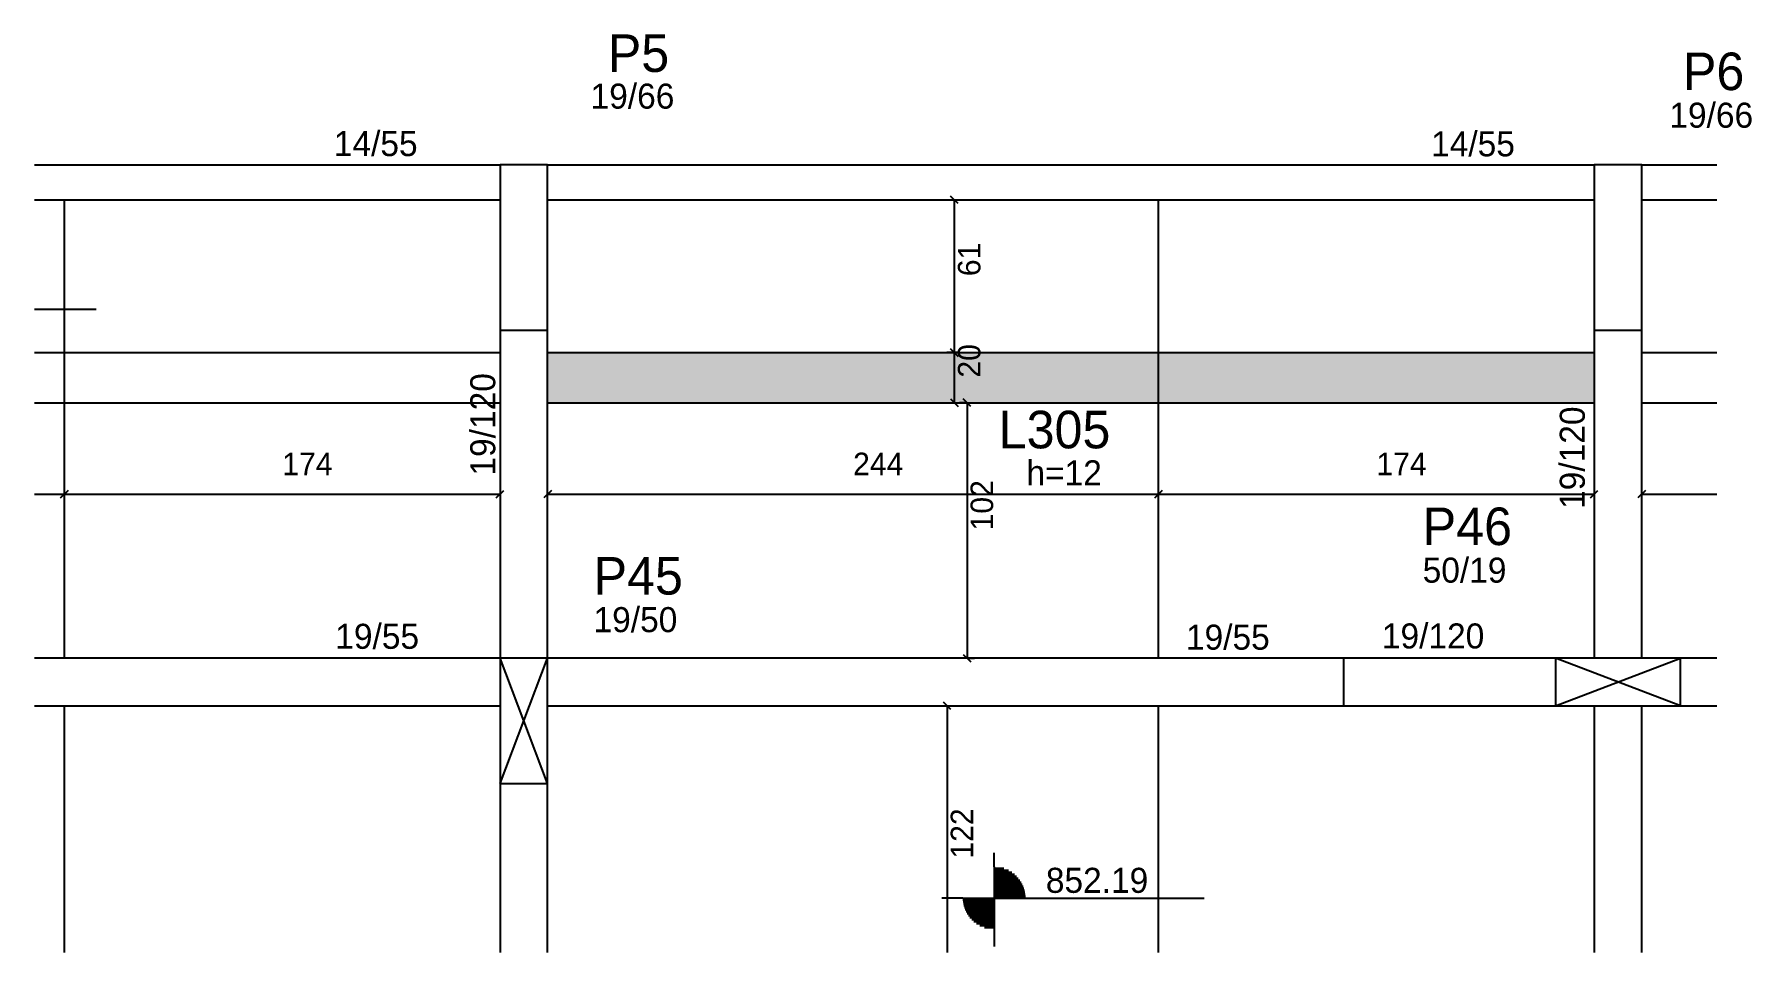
# Model space of a CAD drawing. Header units: metres. Extents: x 4273 to 4959, y 2493 to 2860.
import ezdxf

# ---------------------------------------------------------------- set-up
doc = ezdxf.new("R2010")
doc.units = ezdxf.units.M
for name, color, linetype in [('1', 7, 'Continuous'), ('3', 7, 'Continuous'), ('4', 7, 'Continuous'), ('7', 7, 'Continuous'), ('Hachura', 7, 'Continuous'), ('Painéis', 7, 'Continuous')]:
    doc.layers.add(name, color=color, linetype=linetype)

msp = doc.modelspace()

# ---------------------------------------------------------------- hatches: boundary and pattern name
at = {"layer": 'Hachura'}
h = msp.add_hatch(color=7, dxfattribs=at)
h.dxf.hatch_style = 1
h.paths.add_polyline_path([(4478.07, 2712.94), (4896.07, 2712.94), (4896.07, 2732.94), (4478.07, 2732.94), (4478.07, 2712.94)])

# ---------------------------------------------------------------- linework, layer by layer
at = {"layer": '1', "color": 1, "lineweight": 25}
for p, q in [((4459.07, 2560.94), (4478.07, 2610.94)), ((4478.07, 2560.94), (4459.07, 2610.94)), ((4880.57, 2591.94), (4930.57, 2610.94)), ((4930.57, 2591.94), (4880.57, 2610.94))]:
    msp.add_line(p, q, dxfattribs=at)
at = {"layer": '3', "color": 3, "lineweight": 25}
for p, q in [((4273.07, 2807.94), (4459.07, 2807.94)), ((4478.07, 2807.94), (4896.07, 2807.94)), ((4915.07, 2807.94), (4945.07, 2807.94)), ((4273.07, 2793.94), (4459.07, 2793.94)), ((4478.07, 2793.94), (4896.07, 2793.94)), ((4915.07, 2793.94), (4945.07, 2793.94)), ((4273.07, 2750.27), (4297.72, 2750.27)), ((4796.07, 2591.94), (4796.07, 2610.94)), ((4656.4, 2527.72), (4656.4, 2533.22)), ((4656.4, 2527.72), (4656.4, 2502.72)), ((4656.4, 2527.11), (4660.25, 2527.11)), ((4656.4, 2526.32), (4662.15, 2526.32)), ((4656.4, 2525.52), (4663.48, 2525.52)), ((4656.4, 2524.73), (4664.51, 2524.73)), ((4656.4, 2523.94), (4665.36, 2523.94)), ((4656.4, 2523.15), (4666.07, 2523.15)), ((4656.4, 2522.35), (4666.67, 2522.35)), ((4656.4, 2521.56), (4667.18, 2521.56)), ((4656.4, 2520.77), (4667.6, 2520.77)), ((4656.4, 2519.97), (4667.96, 2519.97)), ((4656.4, 2519.18), (4668.26, 2519.18)), ((4656.4, 2518.39), (4668.5, 2518.39)), ((4656.4, 2517.6), (4668.68, 2517.6)), ((4643.9, 2515.22), (4635.48, 2515.22)), ((4643.9, 2515.22), (4668.9, 2515.22)), ((4656.4, 2514.42), (4643.9, 2514.42)), ((4656.4, 2513.63), (4644.01, 2513.63)), ((4656.4, 2512.84), (4644.13, 2512.84)), ((4656.4, 2512.05), (4644.31, 2512.05)), ((4656.4, 2511.25), (4644.55, 2511.25)), ((4656.4, 2510.46), (4644.84, 2510.46)), ((4656.4, 2516.8), (4668.8, 2516.8)), ((4656.4, 2516.01), (4668.9, 2516.01)), ((4668.9, 2515.22), (4740.33, 2515.22)), ((4656.4, 2509.67), (4645.2, 2509.67)), ((4656.4, 2508.87), (4645.63, 2508.87)), ((4656.4, 2508.08), (4646.14, 2508.08)), ((4656.4, 2507.29), (4646.74, 2507.29)), ((4656.4, 2506.5), (4647.45, 2506.5)), ((4656.4, 2505.7), (4648.3, 2505.7)), ((4656.4, 2504.91), (4649.33, 2504.91)), ((4656.4, 2504.12), (4650.66, 2504.12)), ((4656.4, 2503.32), (4652.56, 2503.32)), ((4656.4, 2502.72), (4656.4, 2495.85))]:
    msp.add_line(p, q, dxfattribs=at)
for points in [[(4459.07, 2741.94), (4459.07, 2610.94)], [(4478.07, 2610.94), (4478.07, 2741.94)], [(4896.07, 2741.94), (4896.07, 2610.94)], [(4915.07, 2610.94), (4915.07, 2741.94)], [(4459.07, 2610.94), (4273.07, 2610.94)], [(4896.07, 2610.94), (4478.07, 2610.94)], [(4945.07, 2610.94), (4915.07, 2610.94)], [(4273.07, 2591.94), (4459.07, 2591.94)], [(4459.07, 2591.94), (4459.07, 2493.42)], [(4478.07, 2591.94), (4896.07, 2591.94)], [(4478.07, 2493.42), (4478.07, 2591.94)], [(4896.07, 2591.94), (4896.07, 2493.42)], [(4915.07, 2591.94), (4945.07, 2591.94)], [(4915.07, 2493.42), (4915.07, 2591.94)]]:
    msp.add_lwpolyline(points, dxfattribs=at)
at = {"layer": '7', "color": 7, "lineweight": 25}
for points in [[(4478.07, 2807.94), (4459.07, 2807.94)], [(4459.07, 2807.94), (4459.07, 2741.94)], [(4478.07, 2741.94), (4478.07, 2807.94)], [(4915.07, 2807.94), (4896.07, 2807.94)], [(4896.07, 2807.94), (4896.07, 2741.94)], [(4915.07, 2741.94), (4915.07, 2807.94)], [(4459.07, 2741.94), (4478.07, 2741.94)], [(4896.07, 2741.94), (4915.07, 2741.94)], [(4478.07, 2610.94), (4459.07, 2610.94)], [(4459.07, 2610.94), (4459.07, 2560.94)], [(4478.07, 2560.94), (4478.07, 2610.94)], [(4930.57, 2610.94), (4880.57, 2610.94)], [(4880.57, 2610.94), (4880.57, 2591.94)], [(4930.57, 2591.94), (4930.57, 2610.94)], [(4880.57, 2591.94), (4930.57, 2591.94)], [(4459.07, 2560.94), (4478.07, 2560.94)]]:
    msp.add_lwpolyline(points, dxfattribs=at)
at = {"layer": 'Painéis', "color": 200, "lineweight": 25}
for p, q in [((4285.07, 2610.94), (4285.07, 2793.94)), ((4722.07, 2610.94), (4722.07, 2793.94)), ((4273.07, 2732.94), (4459.07, 2732.94)), ((4478.07, 2732.94), (4896.07, 2732.94)), ((4915.07, 2732.94), (4945.07, 2732.94)), ((4273.07, 2712.94), (4459.07, 2712.94)), ((4478.07, 2712.94), (4896.07, 2712.94)), ((4915.07, 2712.94), (4945.07, 2712.94)), ((4285.07, 2493.42), (4285.07, 2591.94)), ((4722.07, 2493.42), (4722.07, 2591.94))]:
    msp.add_line(p, q, dxfattribs=at)
at = {"layer": 'Painéis', "color": 0, "lineweight": 25}
for p, q in [((4642.02, 2792.44), (4639.02, 2795.44)), ((4642.02, 2731.44), (4639.02, 2734.44)), ((4639.02, 2734.44), (4642.02, 2731.44)), ((4639.02, 2714.44), (4642.02, 2711.44)), ((4647.1, 2711.44), (4644.1, 2714.44)), ((4283.57, 2674.94), (4286.57, 2677.94)), ((4286.57, 2677.94), (4283.57, 2674.94)), ((4457.57, 2674.94), (4460.57, 2677.94)), ((4479.57, 2677.94), (4476.57, 2674.94)), ((4720.57, 2674.94), (4723.57, 2677.94)), ((4723.57, 2677.94), (4720.57, 2674.94)), ((4894.57, 2674.94), (4897.57, 2677.94)), ((4916.57, 2677.94), (4913.57, 2674.94)), ((4644.1, 2612.44), (4647.1, 2609.44)), ((4639.12, 2590.44), (4636.12, 2593.44))]:
    msp.add_line(p, q, dxfattribs=at)
at = {"layer": 'Painéis', "color": 4, "lineweight": 25}
for p, q in [((4640.52, 2732.94), (4640.52, 2793.94)), ((4642.53, 2732.94), (4637.52, 2732.94)), ((4640.52, 2712.94), (4640.52, 2732.94)), ((4644.98, 2712.94), (4642.6, 2712.94)), ((4645.6, 2712.94), (4645.6, 2610.94)), ((4273.07, 2676.44), (4285.07, 2676.44)), ((4285.07, 2676.44), (4459.07, 2676.44)), ((4478.07, 2676.44), (4722.07, 2676.44)), ((4722.07, 2676.44), (4896.07, 2676.44)), ((4915.07, 2676.44), (4945.07, 2676.44)), ((4645.9, 2610.94), (4648.6, 2610.94)), ((4637.62, 2591.94), (4637.62, 2493.42))]:
    msp.add_line(p, q, dxfattribs=at)

# ---------------------------------------------------------------- texts
at = {"layer": '3', "color": 3, "lineweight": 25}
for s, p in [('19/66', (4495.23, 2830.32)), ('19/66', (4926.09, 2822.71)), ('14/55', (4392.68, 2811.37)), ('14/55', (4830.94, 2811.27)), ('h=12', (4669.31, 2679.94)), ('50/19', (4827.57, 2641.1)), ('19/50', (4496.41, 2621.34)), ('19/55', (4393.26, 2614.69)), ('19/55', (4733.02, 2614.35)), ('19/120', (4811.28, 2614.83)), ('852.19', (4677.06, 2517.28))]:
    msp.add_text(s, height=10, dxfattribs=at).set_placement(p)
for p in [(4457.17, 2683.84), (4892.32, 2670.53)]:
    msp.add_text('19/120', height=10, rotation=90, dxfattribs=at).set_placement(p)
at = {"layer": '4', "color": 4, "lineweight": 25}
for s, p in [('P5', (4502.1, 2844.97)), ('P6', (4931.5, 2837.71)), ('L305', (4658.22, 2694.72)), ('P46', (4827.57, 2656.1)), ('P45', (4496.41, 2636.34))]:
    msp.add_text(s, height=15, dxfattribs=at).set_placement(p)
at = {"layer": 'Painéis', "color": 240, "lineweight": 25}
for s, p in [('61', (4650.93, 2763.44)), ('20', (4650.93, 2722.94)), ('102', (4656.01, 2661.94)), ('122', (4648.07, 2530.94))]:
    msp.add_text(s, height=9, rotation=90, dxfattribs=at).set_placement(p)
for s, p in [('174', (4372.07, 2684)), ('244', (4600.07, 2684)), ('174', (4809.07, 2684))]:
    msp.add_text(s, height=9, dxfattribs=at).set_placement(p)

doc.saveas('drawing.dxf')
